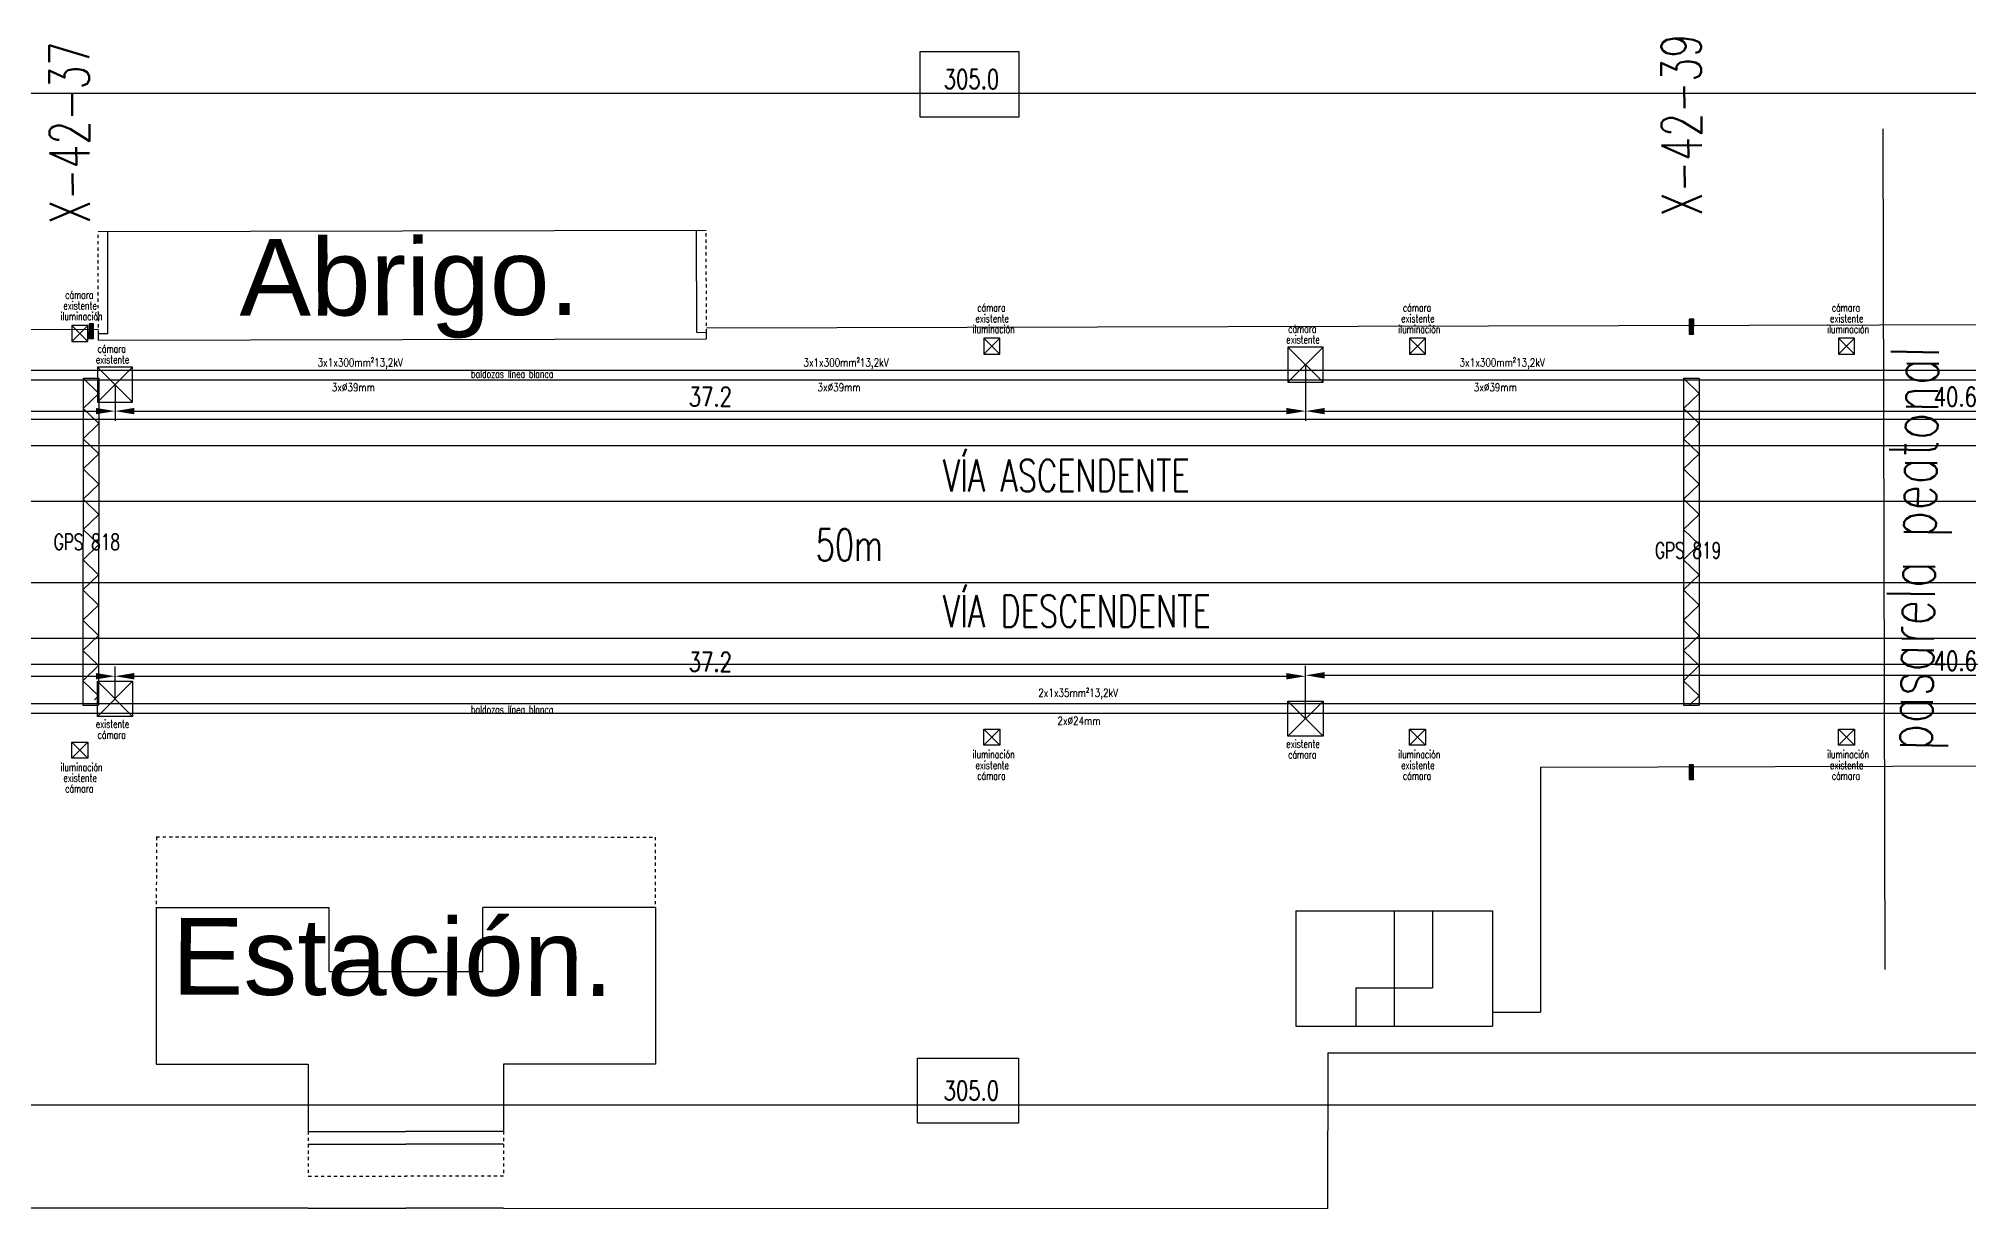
# Model space of a CAD drawing. Header units: millimetres. Extents: x 629 to 1504, y 1178 to 1591.
# Drawn here: x 913.8 to 974.1, y 1300.8 to 1337.4 of the extents above; entities that cross this region are included whole.
import ezdxf

# ---------------------------------------------------------------- set-up
doc = ezdxf.new("R2010")
doc.units = ezdxf.units.MM
doc.linetypes.add('HIDDEN2', pattern=[0.1875, 0.125, -0.0625])
for name, color, linetype in [('CEDIDO', 8, 'Continuous'), ('EDIFICIOS', 8, 'Continuous'), ('LINEA02', 8, 'Continuous'), ('SEMICUBIERTO', 8, 'HIDDEN2'), ('TEXT-02', 7, 'Continuous'), ('Textos catenaria', 7, 'Continuous'), ('TMR', 8, 'Continuous')]:
    doc.layers.add(name, color=color, linetype=linetype)
doc.styles.add('ROMANS', font='arial.ttf', dxfattribs={"width": 0.7})
doc.styles.add('SIMPLEX', font='simplex.shx', dxfattribs={"width": 0.75})
doc.dimstyles.new('COTA-100', dxfattribs={"dimscale": 3, "dimtxt": 0.2, "dimasz": 0.2, "dimexe": 0.1, "dimexo": 0, "dimgap": 0.05, "dimtad": 1, "dimdec": 1, "dimzin": 0, "dimdsep": 46, "dimtxsty": 'SIMPLEX', "dimcen": 0.1, "dimclrd": 256, "dimclre": 256, "dimclrt": 256, "dimazin": 0, "dimtm": 1e-09, "dimtfac": 0.714286, "dimtdec": 1, "dimtmove": 2, "dimatfit": 2, "dimfxl": 0, "dimtolj": 1, "dimtzin": 0, "dimarcsym": 0})

# ---------------------------------------------------------------- blocks, each defined once
blk = doc.blocks.new('*D19')
at = {"lineweight": -2, "transparency": 16777216}
for p, q in [((790.429, 1315.567), (790.429, 1303.772)), ((1095.392, 1315.567), (1095.392, 1303.772)), ((1094.792, 1304.072), (791.029, 1304.072))]:
    blk.add_line(p, q, dxfattribs=at)
at = {"transparency": 16777216}
for points in [[(791.029, 1304.172), (791.029, 1303.972), (790.429, 1304.072)], [(1094.792, 1304.172), (1094.792, 1303.972), (1095.392, 1304.072)]]:
    blk.add_solid(points, dxfattribs=at)
at = {"layer": 'Defpoints', "color": 0, "transparency": 16777216}
for p in [(790.429, 1315.567), (1095.392, 1315.567), (790.429, 1304.072)]:
    blk.add_point(p, dxfattribs=at)
at = {"transparency": 16777216, "insert": (942.91, 1304.522), "char_height": 0.6, "attachment_point": 5, "style": 'SIMPLEX'}
blk.add_mtext('\\A1;305.0', dxfattribs=at)
blk = doc.blocks.new('*D27')
at = {"lineweight": -2, "transparency": 16777216}
for p, q in [((790.431, 1327.987), (790.431, 1335.984)), ((1094.794, 1335.684), (791.031, 1335.684)), ((1095.394, 1327.987), (1095.394, 1335.984))]:
    blk.add_line(p, q, dxfattribs=at)
at = {"transparency": 16777216}
for points in [[(791.031, 1335.784), (791.031, 1335.584), (790.431, 1335.684)], [(1094.794, 1335.784), (1094.794, 1335.584), (1095.394, 1335.684)]]:
    blk.add_solid(points, dxfattribs=at)
at = {"layer": 'Defpoints', "color": 0, "transparency": 16777216}
for p in [(790.431, 1335.684), (790.431, 1327.987), (1095.394, 1327.987)]:
    blk.add_point(p, dxfattribs=at)
at = {"transparency": 16777216, "insert": (942.913, 1336.134), "char_height": 0.6, "attachment_point": 5, "style": 'SIMPLEX'}
blk.add_mtext('\\A1;305.0', dxfattribs=at)
blk = doc.blocks.new('*D37')
at = {"lineweight": -2, "transparency": 16777216}
for p, q in [((953.355, 1316.146), (953.355, 1317.802)), ((993.955, 1316.146), (993.955, 1317.802)), ((953.955, 1317.502), (993.355, 1317.502))]:
    blk.add_line(p, q, dxfattribs=at)
at = {"transparency": 16777216}
for points in [[(953.955, 1317.602), (953.955, 1317.402), (953.355, 1317.502)], [(993.355, 1317.602), (993.355, 1317.402), (993.955, 1317.502)]]:
    blk.add_solid(points, dxfattribs=at)
at = {"layer": 'Defpoints', "color": 0, "transparency": 16777216}
for p in [(993.955, 1317.502), (953.355, 1316.146), (993.955, 1316.146)]:
    blk.add_point(p, dxfattribs=at)
at = {"transparency": 16777216, "insert": (973.655, 1317.952), "char_height": 0.6, "attachment_point": 5, "style": 'SIMPLEX'}
blk.add_mtext('\\A1;40.6', dxfattribs=at)
blk = doc.blocks.new('*D38')
at = {"lineweight": -2, "transparency": 16777216}
for p, q in [((916.155, 1316.767), (916.155, 1317.773)), ((953.355, 1316.146), (953.355, 1317.773)), ((916.755, 1317.473), (952.755, 1317.473))]:
    blk.add_line(p, q, dxfattribs=at)
at = {"transparency": 16777216}
for points in [[(916.755, 1317.573), (916.755, 1317.373), (916.155, 1317.473)], [(952.755, 1317.573), (952.755, 1317.373), (953.355, 1317.473)]]:
    blk.add_solid(points, dxfattribs=at)
at = {"layer": 'Defpoints', "color": 0, "transparency": 16777216}
for p in [(953.355, 1317.473), (916.155, 1316.767), (953.355, 1316.146)]:
    blk.add_point(p, dxfattribs=at)
at = {"transparency": 16777216, "insert": (934.755, 1317.923), "char_height": 0.6, "attachment_point": 5, "style": 'SIMPLEX'}
blk.add_mtext('\\A1;37.2', dxfattribs=at)
blk = doc.blocks.new('*D39')
at = {"lineweight": -2, "transparency": 16777216}
for p, q in [((887.755, 1316.767), (887.755, 1317.773)), ((916.155, 1316.767), (916.155, 1317.773)), ((888.355, 1317.473), (915.555, 1317.473))]:
    blk.add_line(p, q, dxfattribs=at)
at = {"transparency": 16777216}
for points in [[(888.355, 1317.573), (888.355, 1317.373), (887.755, 1317.473)], [(915.555, 1317.573), (915.555, 1317.373), (916.155, 1317.473)]]:
    blk.add_solid(points, dxfattribs=at)
at = {"layer": 'Defpoints', "color": 0, "transparency": 16777216}
for p in [(916.155, 1317.473), (887.755, 1316.767), (916.155, 1316.767)]:
    blk.add_point(p, dxfattribs=at)
at = {"transparency": 16777216, "insert": (901.955, 1317.923), "char_height": 0.6, "attachment_point": 5, "style": 'SIMPLEX'}
blk.add_mtext('\\A1;28.4', dxfattribs=at)
blk = doc.blocks.new('*D42')
at = {"lineweight": -2, "transparency": 16777216}
for p, q in [((887.755, 1326.587), (887.755, 1325.459)), ((916.155, 1326.587), (916.155, 1325.459)), ((888.355, 1325.759), (915.555, 1325.759))]:
    blk.add_line(p, q, dxfattribs=at)
at = {"transparency": 16777216}
for points in [[(888.355, 1325.859), (888.355, 1325.659), (887.755, 1325.759)], [(915.555, 1325.859), (915.555, 1325.659), (916.155, 1325.759)]]:
    blk.add_solid(points, dxfattribs=at)
at = {"layer": 'Defpoints', "color": 0, "transparency": 16777216}
for p in [(887.755, 1326.587), (916.155, 1326.587), (916.155, 1325.759)]:
    blk.add_point(p, dxfattribs=at)
at = {"transparency": 16777216, "insert": (901.955, 1326.209), "char_height": 0.6, "attachment_point": 5, "style": 'SIMPLEX'}
blk.add_mtext('\\A1;28.4', dxfattribs=at)
blk = doc.blocks.new('*D43')
at = {"lineweight": -2, "transparency": 16777216}
for p, q in [((953.355, 1327.209), (953.355, 1325.459)), ((916.155, 1326.587), (916.155, 1325.459)), ((916.755, 1325.759), (952.755, 1325.759))]:
    blk.add_line(p, q, dxfattribs=at)
at = {"transparency": 16777216}
for points in [[(916.755, 1325.859), (916.755, 1325.659), (916.155, 1325.759)], [(952.755, 1325.859), (952.755, 1325.659), (953.355, 1325.759)]]:
    blk.add_solid(points, dxfattribs=at)
at = {"layer": 'Defpoints', "color": 0, "transparency": 16777216}
for p in [(953.355, 1327.209), (916.155, 1326.587), (953.355, 1325.759)]:
    blk.add_point(p, dxfattribs=at)
at = {"transparency": 16777216, "insert": (934.755, 1326.209), "char_height": 0.6, "attachment_point": 5, "style": 'SIMPLEX'}
blk.add_mtext('\\A1;37.2', dxfattribs=at)
blk = doc.blocks.new('*D44')
at = {"lineweight": -2, "transparency": 16777216}
for p, q in [((953.355, 1327.209), (953.355, 1325.459)), ((993.955, 1327.209), (993.955, 1325.459)), ((953.955, 1325.759), (993.355, 1325.759))]:
    blk.add_line(p, q, dxfattribs=at)
at = {"transparency": 16777216}
for points in [[(953.955, 1325.859), (953.955, 1325.659), (953.355, 1325.759)], [(993.355, 1325.859), (993.355, 1325.659), (993.955, 1325.759)]]:
    blk.add_solid(points, dxfattribs=at)
at = {"layer": 'Defpoints', "color": 0, "transparency": 16777216}
for p in [(953.355, 1327.209), (993.955, 1327.209), (993.955, 1325.759)]:
    blk.add_point(p, dxfattribs=at)
at = {"transparency": 16777216, "insert": (973.655, 1326.209), "char_height": 0.6, "attachment_point": 5, "style": 'SIMPLEX'}
blk.add_mtext('\\A1;40.6', dxfattribs=at)

msp = doc.modelspace()

# ---------------------------------------------------------------- hatches: boundary and pattern name
for points in [[(915.341, 1328.028), (915.481, 1328.028), (915.483, 1328.488), (915.343, 1328.488)], [(965.341, 1328.168), (965.481, 1328.168), (965.483, 1328.628), (965.343, 1328.628)], [(965.34, 1314.248), (965.48, 1314.248), (965.481, 1314.708), (965.341, 1314.708)]]:
    msp.add_hatch(color=256).paths.add_polyline_path(points)

# ---------------------------------------------------------------- linework, layer by layer
for p, q in [((971.397, 1334.578), (971.455, 1308.305)), ((915.305, 1328.437), (914.805, 1327.937)), ((914.805, 1328.437), (915.305, 1327.937)), ((915.343, 1328.488), (915.341, 1328.028)), ((915.483, 1328.488), (915.343, 1328.488)), ((915.343, 1328.488), (915.481, 1328.028)), ((915.343, 1328.488), (915.481, 1328.028)), ((915.481, 1328.028), (915.483, 1328.488)), ((965.343, 1328.628), (965.341, 1328.168)), ((965.483, 1328.628), (965.343, 1328.628)), ((965.343, 1328.628), (965.481, 1328.168)), ((965.343, 1328.628), (965.481, 1328.168)), ((965.481, 1328.168), (965.483, 1328.628)), ((915.341, 1328.028), (915.481, 1328.028)), ((943.805, 1328.037), (943.305, 1327.537)), ((943.305, 1328.037), (943.805, 1327.537)), ((957.105, 1328.037), (956.605, 1327.537)), ((956.605, 1328.037), (957.105, 1327.537)), ((965.341, 1328.168), (965.481, 1328.168)), ((970.505, 1328.037), (970.005, 1327.537)), ((970.005, 1328.037), (970.505, 1327.537)), ((952.805, 1327.759), (953.905, 1326.659)), ((953.905, 1327.759), (952.805, 1326.659)), ((915.605, 1327.137), (916.705, 1326.037)), ((916.705, 1327.137), (915.605, 1326.037)), ((965.166, 1326.787), (965.656, 1326.787)), ((915.605, 1316.217), (916.705, 1317.317)), ((916.705, 1316.217), (915.605, 1317.317)), ((915.182, 1316.568), (915.602, 1316.567)), ((952.805, 1315.596), (953.905, 1316.696)), ((953.905, 1315.596), (952.805, 1316.696)), ((943.805, 1315.317), (943.305, 1315.817)), ((943.305, 1315.317), (943.805, 1315.817)), ((957.105, 1315.317), (956.605, 1315.817)), ((956.605, 1315.317), (957.105, 1315.817)), ((970.505, 1315.317), (970.005, 1315.817)), ((970.005, 1315.317), (970.505, 1315.817)), ((915.305, 1314.917), (914.805, 1315.417)), ((914.805, 1314.917), (915.305, 1315.417)), ((965.341, 1314.708), (965.34, 1314.248)), ((965.481, 1314.708), (965.341, 1314.708)), ((965.341, 1314.708), (965.48, 1314.248)), ((965.341, 1314.708), (965.48, 1314.248)), ((965.48, 1314.248), (965.481, 1314.708)), ((965.34, 1314.248), (965.48, 1314.248))]:
    msp.add_line(p, q)
at = {"color": 1}
for p, q in [((836.155, 1327.037), (1074.906, 1327.037)), ((836.155, 1326.737), (1074.907, 1326.737)), ((836.155, 1316.617), (1074.907, 1316.617)), ((836.155, 1316.317), (1074.906, 1316.317))]:
    msp.add_line(p, q, dxfattribs=at)
at = {"color": 4}
for p, q in [((915.162, 1326.788), (915.147, 1316.568)), ((915.162, 1326.788), (915.652, 1326.787)), ((915.162, 1326.788), (915.651, 1326.314)), ((915.652, 1326.787), (915.637, 1316.567)), ((965.166, 1326.787), (965.166, 1316.567)), ((965.166, 1326.787), (965.656, 1326.315)), ((965.656, 1326.787), (965.656, 1316.567)), ((915.16, 1325.842), (915.651, 1326.314)), ((965.166, 1325.842), (965.656, 1326.315)), ((915.16, 1325.842), (915.65, 1325.369)), ((965.166, 1325.842), (965.656, 1325.369)), ((915.159, 1324.897), (915.65, 1325.369)), ((915.159, 1324.897), (915.648, 1324.423)), ((965.166, 1324.896), (965.656, 1325.369)), ((965.166, 1324.896), (965.656, 1324.424)), ((915.158, 1323.951), (915.648, 1324.423)), ((965.166, 1323.951), (965.656, 1324.424)), ((915.158, 1323.951), (915.647, 1323.478)), ((965.166, 1323.951), (965.656, 1323.478)), ((915.156, 1323.006), (915.647, 1323.478)), ((915.156, 1323.006), (915.646, 1322.532)), ((965.166, 1323.005), (965.656, 1323.478)), ((965.166, 1323.005), (965.656, 1322.533)), ((915.155, 1322.06), (915.646, 1322.532)), ((965.166, 1322.06), (965.656, 1322.533)), ((915.155, 1322.06), (915.644, 1321.587)), ((965.166, 1322.06), (965.656, 1321.587)), ((915.154, 1321.115), (915.644, 1321.587)), ((965.166, 1321.115), (965.656, 1321.587)), ((915.152, 1320.169), (915.643, 1320.641)), ((915.154, 1321.115), (915.643, 1320.641)), ((965.166, 1321.115), (965.656, 1320.642)), ((965.166, 1320.169), (965.656, 1320.642)), ((915.152, 1320.169), (915.641, 1319.696)), ((965.166, 1320.169), (965.656, 1319.696)), ((915.151, 1319.224), (915.641, 1319.696)), ((965.166, 1319.224), (965.656, 1319.696)), ((915.149, 1318.278), (915.64, 1318.75)), ((915.151, 1319.224), (915.64, 1318.75)), ((965.166, 1319.224), (965.656, 1318.751)), ((965.166, 1318.278), (965.656, 1318.751)), ((915.149, 1318.278), (915.639, 1317.805)), ((965.166, 1318.278), (965.656, 1317.805)), ((915.148, 1317.333), (915.639, 1317.805)), ((965.166, 1317.333), (965.656, 1317.805)), ((915.148, 1317.333), (915.637, 1316.859)), ((965.166, 1317.333), (965.656, 1316.86)), ((915.147, 1316.568), (915.182, 1316.568)), ((915.512, 1316.739), (915.637, 1316.859)), ((915.602, 1316.567), (915.637, 1316.567)), ((965.166, 1316.567), (965.656, 1316.567)), ((965.353, 1316.567), (965.656, 1316.86))]:
    msp.add_line(p, q, dxfattribs=at)
at = {"color": 8}
for p, q in [((836.155, 1325.507), (1074.91, 1325.507)), ((629.885, 1324.687), (1381.242, 1324.687)), ((629.885, 1322.947), (1381.242, 1322.947)), ((629.885, 1320.407), (1381.242, 1320.407)), ((629.885, 1318.667), (1381.242, 1318.667)), ((836.155, 1317.847), (1074.91, 1317.847))]:
    msp.add_line(p, q, dxfattribs=at)
for points in [[(941.316, 1337.003), (944.399, 1337.003), (944.399, 1334.951), (941.316, 1334.951)], [(915.305, 1328.437), (914.805, 1328.437), (914.805, 1327.937), (915.305, 1327.937)], [(943.805, 1328.037), (943.305, 1328.037), (943.305, 1327.537), (943.805, 1327.537)], [(957.105, 1328.037), (956.605, 1328.037), (956.605, 1327.537), (957.105, 1327.537)], [(970.505, 1328.037), (970.005, 1328.037), (970.005, 1327.537), (970.505, 1327.537)], [(953.905, 1326.659), (953.905, 1327.759), (952.805, 1327.759), (952.805, 1326.659)], [(916.705, 1326.037), (916.705, 1327.137), (915.605, 1327.137), (915.605, 1326.037)], [(916.705, 1317.317), (916.705, 1316.217), (915.605, 1316.217), (915.605, 1317.317)], [(953.905, 1316.696), (953.905, 1315.596), (952.805, 1315.596), (952.805, 1316.696)], [(943.805, 1315.317), (943.305, 1315.317), (943.305, 1315.817), (943.805, 1315.817)], [(957.105, 1315.317), (956.605, 1315.317), (956.605, 1315.817), (957.105, 1315.817)], [(970.505, 1315.317), (970.005, 1315.317), (970.005, 1315.817), (970.505, 1315.817)], [(915.305, 1314.917), (914.805, 1314.917), (914.805, 1315.417), (915.305, 1315.417)], [(941.224, 1305.532), (944.38, 1305.532), (944.38, 1303.505), (941.224, 1303.505)]]:
    msp.add_lwpolyline(points, close=True)
at = {"layer": 'CEDIDO'}
for p, q in [((954.046, 1305.706), (954.045, 1300.84)), ((922.193, 1300.847), (897.841, 1300.852)), ((922.193, 1300.847), (925.243, 1300.846)), ((928.293, 1300.846), (925.243, 1300.846)), ((928.293, 1300.846), (954.045, 1300.84))]:
    msp.add_line(p, q, dxfattribs=at)
at = {"layer": 'EDIFICIOS'}
for p, q in [((915.627, 1331.372), (934.627, 1331.419)), ((934.335, 1328.221), (934.327, 1331.419)), ((915.935, 1328.175), (915.927, 1331.373)), ((915.935, 1328.175), (915.635, 1328.174)), ((915.636, 1327.972), (915.635, 1328.174)), ((915.636, 1327.972), (934.636, 1328.019)), ((934.335, 1328.221), (934.635, 1328.222)), ((934.636, 1328.019), (934.635, 1328.222)), ((917.445, 1310.248), (917.444, 1305.348)), ((917.445, 1310.248), (922.845, 1310.247)), ((922.845, 1308.247), (922.845, 1310.247)), ((933.045, 1310.245), (927.645, 1310.246)), ((927.645, 1308.246), (927.645, 1310.246)), ((933.045, 1310.245), (933.044, 1305.345)), ((953.047, 1310.139), (953.046, 1306.539)), ((953.047, 1310.139), (959.197, 1310.138)), ((956.122, 1310.139), (956.121, 1306.539)), ((957.322, 1310.138), (957.321, 1307.738)), ((959.197, 1310.138), (959.196, 1306.538)), ((922.845, 1308.247), (927.645, 1308.246)), ((954.921, 1307.739), (957.321, 1307.738)), ((954.921, 1307.739), (954.921, 1306.539)), ((953.046, 1306.539), (959.196, 1306.538)), ((917.444, 1305.348), (922.194, 1305.347)), ((922.194, 1305.347), (922.194, 1303.247)), ((928.294, 1305.346), (928.294, 1303.246)), ((933.044, 1305.345), (928.294, 1305.346)), ((922.194, 1303.247), (925.244, 1303.246)), ((928.294, 1303.246), (925.244, 1303.246))]:
    msp.add_line(p, q, dxfattribs=at)
at = {"layer": 'LINEA02'}
for p, q in [((934.635, 1328.367), (1074.902, 1328.719)), ((893.193, 1328.263), (915.635, 1328.319)), ((960.698, 1314.636), (960.696, 1306.975)), ((960.698, 1314.636), (1074.917, 1314.922)), ((959.196, 1306.975), (960.696, 1306.975))]:
    msp.add_line(p, q, dxfattribs=at)
at = {"layer": 'SEMICUBIERTO', "ltscale": 0.5}
for p, q in [((934.635, 1328.222), (934.627, 1331.419)), ((915.635, 1328.174), (915.627, 1331.372)), ((917.446, 1312.451), (917.445, 1310.248)), ((917.446, 1312.451), (933.037, 1312.448)), ((933.037, 1312.448), (933.037, 1310.245)), ((922.194, 1303.247), (922.193, 1301.847)), ((928.294, 1303.246), (928.293, 1301.846)), ((922.193, 1301.847), (925.243, 1301.846)), ((928.293, 1301.846), (925.243, 1301.846))]:
    msp.add_line(p, q, dxfattribs=at)
at = {"layer": 'TMR'}
for p, q in [((954.046, 1305.706), (1293.467, 1305.63)), ((922.194, 1302.847), (925.244, 1302.846)), ((928.294, 1302.846), (925.244, 1302.846))]:
    msp.add_line(p, q, dxfattribs=at)

# ---------------------------------------------------------------- texts
at = {"layer": 'TEXT-02', "style": 'ROMANS'}
for s, rotation, p in [('Abrigo.', 0.14369, (920.042, 1328.739)), ('Estación.', 359.79852, (917.93, 1307.523))]:
    msp.add_text(s, height=2.4, rotation=rotation, dxfattribs=at).set_placement(p)
at = {"layer": 'Textos catenaria', "style": 'SIMPLEX', "width": 0.7}
for s, height, rotation, p in [('X-42-37', 1.25, 90.27583, (915.372, 1331.614)), ('X-42-39', 1.25, 90.27583, (965.742, 1331.855)), ('pasarela peatonal', 1.5, 89.00347, (972.929, 1315.13))]:
    msp.add_text(s, height=height, rotation=rotation, dxfattribs=at).set_placement(p)
at = {"layer": 'Textos catenaria', "style": 'SIMPLEX'}
for s, height, width, p in [('existente', 0.25, 0.7, (914.541, 1328.933)), ('cámara', 0.25, 0.7, (914.597, 1329.269)), ('cámara', 0.25, 0.7, (943.097, 1328.869)), ('cámara', 0.25, 0.7, (956.397, 1328.869)), ('cámara', 0.25, 0.7, (969.797, 1328.869)), ('iluminación', 0.25, 0.7, (914.452, 1328.597)), ('iluminación', 0.25, 0.7, (942.952, 1328.197)), ('existente', 0.25, 0.7, (943.041, 1328.533)), ('cámara', 0.25, 0.7, (952.81, 1328.206)), ('iluminación', 0.25, 0.7, (956.252, 1328.197)), ('existente', 0.25, 0.7, (956.341, 1328.533)), ('iluminación', 0.25, 0.7, (969.652, 1328.197)), ('existente', 0.25, 0.7, (969.741, 1328.533)), ('cámara', 0.25, 0.7, (915.61, 1327.585)), ('existente', 0.25, 0.7, (952.754, 1327.87)), ('existente', 0.25, 0.7, (915.554, 1327.249)), ('3x1x300mm²13,2kV', 0.25, 0.8, (922.485, 1327.153)), ('3x1x300mm²13,2kV', 0.25, 0.8, (937.664, 1327.153)), ('3x1x300mm²13,2kV', 0.25, 0.8, (958.167, 1327.153)), ('3xØ39mm', 0.25, 0.8, (922.928, 1326.378)), ('baldozas línea blanca', 0.25, 0.7, (927.278, 1326.796)), ('3xØ39mm', 0.25, 0.8, (938.106, 1326.378)), ('3xØ39mm', 0.25, 0.8, (958.61, 1326.378)), ('VÍA ASCENDENTE', 1, 0.7, (942.025, 1323.245)), ('GPS 818', 0.5, 0.7, (914.239, 1321.421)), ('50m', 1, 0.7, (938.049, 1321.079)), ('GPS 819', 0.5, 0.7, (964.273, 1321.157)), ('VÍA DESCENDENTE', 1, 0.7, (942.025, 1319.008)), ('2x1x35mm²13,2kV', 0.25, 0.8, (945.003, 1316.831)), ('baldozas línea blanca', 0.25, 0.7, (927.278, 1316.308)), ('existente', 0.25, 0.7, (915.554, 1315.856)), ('cámara', 0.25, 0.7, (915.61, 1315.52)), ('2xØ24mm', 0.25, 0.8, (945.601, 1315.958)), ('iluminación', 0.25, 0.7, (942.952, 1314.908)), ('existente', 0.25, 0.7, (952.754, 1315.235)), ('cámara', 0.25, 0.7, (952.81, 1314.899)), ('iluminación', 0.25, 0.7, (956.252, 1314.908)), ('iluminación', 0.25, 0.7, (969.652, 1314.908)), ('iluminación', 0.25, 0.7, (914.452, 1314.508)), ('existente', 0.25, 0.7, (943.041, 1314.572)), ('existente', 0.25, 0.7, (956.341, 1314.572)), ('existente', 0.25, 0.7, (969.741, 1314.572)), ('existente', 0.25, 0.7, (914.541, 1314.172)), ('cámara', 0.25, 0.7, (914.597, 1313.836)), ('cámara', 0.25, 0.7, (943.097, 1314.236)), ('cámara', 0.25, 0.7, (956.397, 1314.236)), ('cámara', 0.25, 0.7, (969.797, 1314.236))]:
    msp.add_text(s, height=height, dxfattribs=dict(at, width=width)).set_placement(p)

# ---------------------------------------------------------------- dimensions: what is measured, and where the dimension line sits
for base, p1, p2, picture, middle in [((790.431, 1335.684), (1095.394, 1327.987), (790.431, 1327.987), '*D27', (942.913, 1336.134)), ((953.355, 1325.759), (916.155, 1326.587), (953.355, 1327.209), '*D43', (934.755, 1326.209)), ((993.955, 1325.759), (953.355, 1327.209), (993.955, 1327.209), '*D44', (973.655, 1326.209)), ((916.155, 1325.759), (887.755, 1326.587), (916.155, 1326.587), '*D42', (901.955, 1326.209)), ((916.155, 1317.473), (887.755, 1316.767), (916.155, 1316.767), '*D39', (901.955, 1317.923)), ((953.355, 1317.473), (916.155, 1316.767), (953.355, 1316.146), '*D38', (934.755, 1317.923)), ((993.955, 1317.502), (953.355, 1316.146), (993.955, 1316.146), '*D37', (973.655, 1317.952)), ((790.429, 1304.072), (1095.392, 1315.567), (790.429, 1315.567), '*D19', (942.91, 1304.522))]:
    dim = msp.add_linear_dim(base=base, p1=p1, p2=p2, dimstyle='COTA-100')
    dim.commit()
    dim.dimension.update_dxf_attribs({"geometry": picture, "text_midpoint": middle})

doc.saveas('drawing.dxf')
